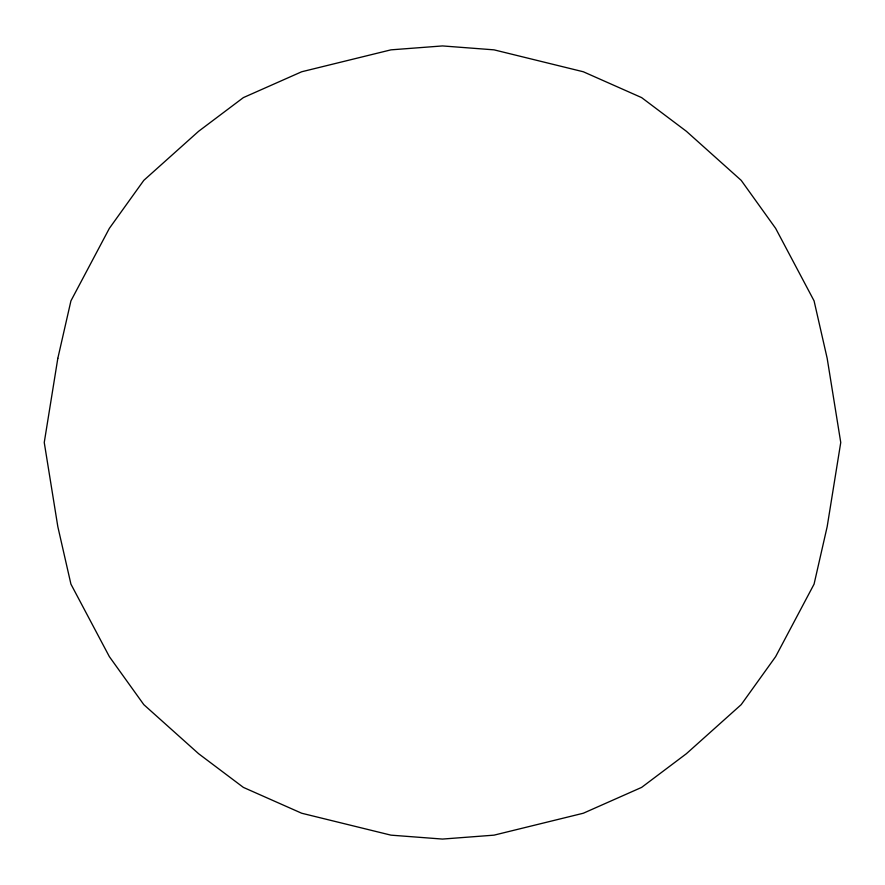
<?xml version="1.0" encoding="UTF-8"?>
<svg xmlns="http://www.w3.org/2000/svg" width="885" height="885" viewBox="0 0 885 885"><rect width="100%" height="100%" fill="white"/><g stroke="black" fill="none" stroke-linecap="round" stroke-linejoin="round"><path stroke-width="1.33" d="M57.824 358.337L44.25 442.5L57.824 526.663L70.933 584.144L109.353 656.626L143.812 704.648L198.627 753.721L243.375 787.396L301.697 813.238L390.96 835.152L442.5 839.068L494.04 835.152L583.303 813.238L641.625 787.396L686.373 753.721L741.188 704.648L775.647 656.626L814.067 584.144L827.176 526.663L840.75 442.5L827.176 358.337L814.067 300.856L775.647 228.374L741.188 180.352L686.373 131.279L641.625 97.604L583.303 71.762L494.04 49.848L442.5 45.931L390.96 49.848L301.697 71.762L243.375 97.604L198.627 131.279L143.812 180.352L109.353 228.374L70.933 300.856L57.824 358.337"/></g></svg>
